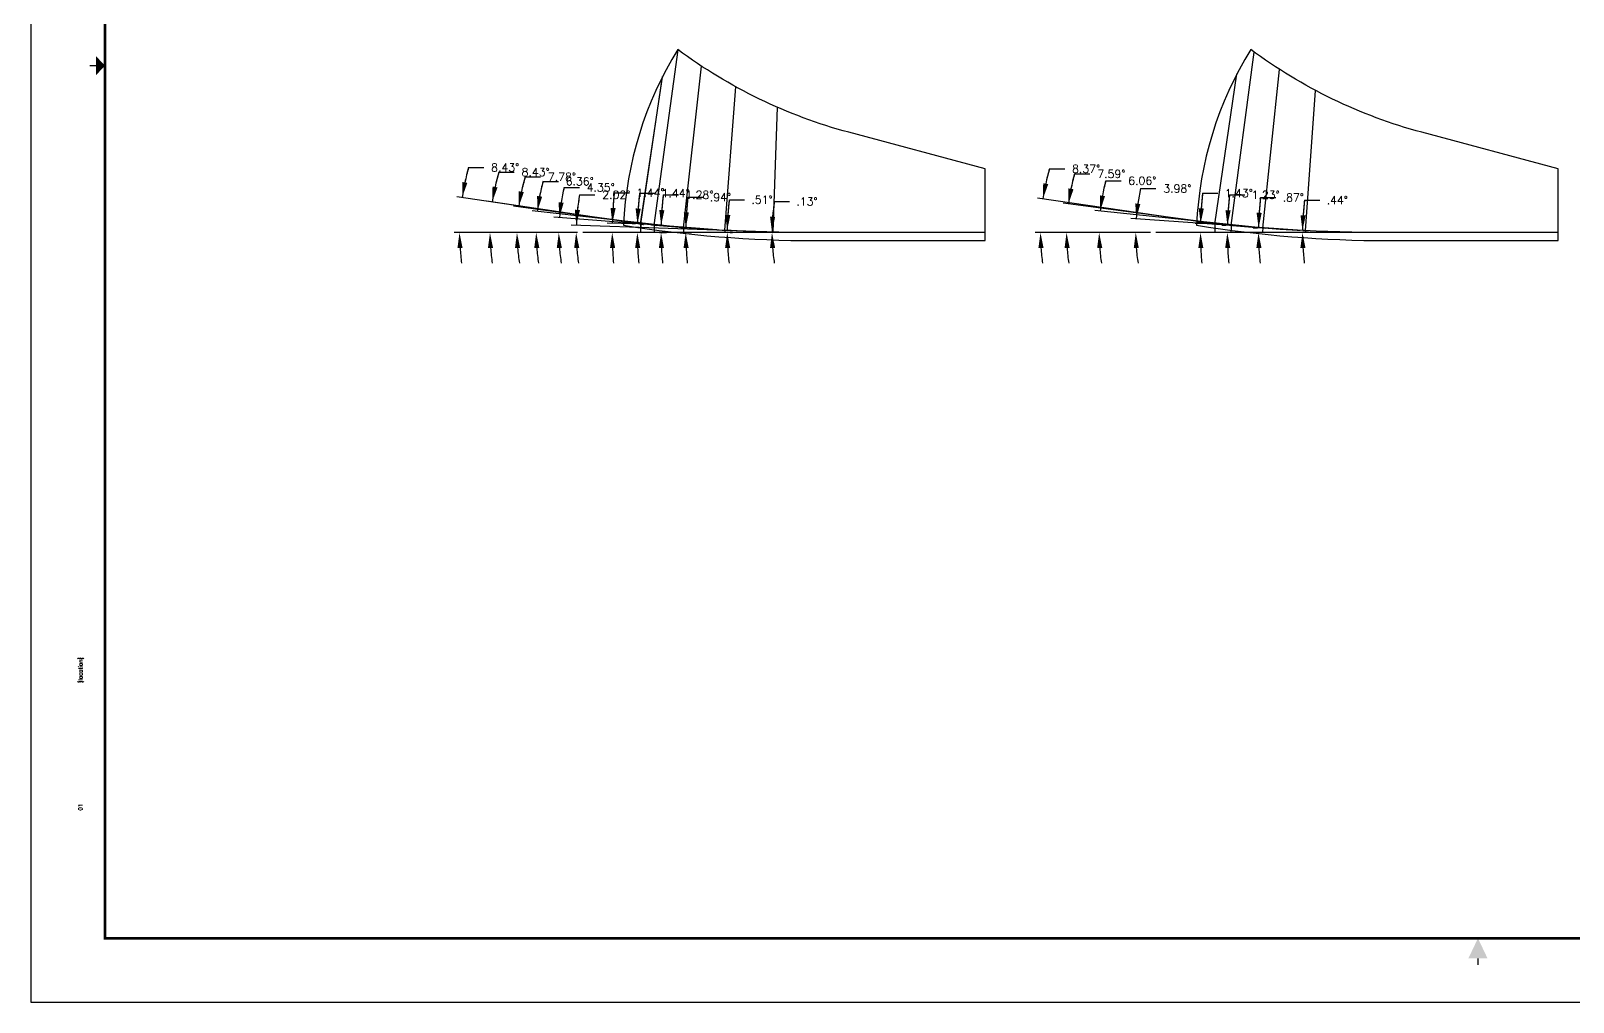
# Model space of a CAD drawing. Extents: x 72.5 to 140.5, y -17.7 to 26.
# Drawn here: x 72.5 to 90.61, y 3.96 to 15.37 of the extents above; entities that cross this region are included whole.
import ezdxf
from ezdxf.enums import TextEntityAlignment as Align

# ---------------------------------------------------------------- set-up
doc = ezdxf.new("R2010")
doc.units = 0
doc.header["$MEASUREMENT"] = 0
doc.header["$PDMODE"] = 3
doc.layers.get('0').update_dxf_attribs({"linetype": 'CONTINUOUS'})
doc.layers.get('Defpoints').update_dxf_attribs({"color": 10, "linetype": 'CONTINUOUS'})
doc.layers.add('Dims', color=4, linetype='CONTINUOUS')
doc.layers.add('Title Block', color=7, linetype='CONTINUOUS')
doc.styles.add('RomanD', font='romand.shx', dxfattribs={"width": 0.9})
doc.styles.add('RomanS', font='romans')
doc.dimstyles.get("Standard").update_dxf_attribs({"dimtxt": 0.094, "dimasz": 0.18, "dimexe": 0.0625, "dimexo": 0.0625, "dimgap": 0.09, "dimtad": 0, "dimtih": 1, "dimtoh": 1, "dimdec": 4, "dimzin": 4, "dimdsep": 46, "dimtxsty": 'RomanS', "dimcen": 0.09, "dimazin": 1, "dimtfac": 1, "dimtdec": 4, "dimtofl": 0, "dimtmove": 0, "dimatfit": 1, "dimfxl": 1, "dimtolj": 1, "dimtzin": 0, "dimarcsym": 0})

# ---------------------------------------------------------------- blocks, each defined once
blk = doc.blocks.new('*D118')
at = {"layer": 'Defpoints', "color": 0, "transparency": 16777216}
for p in [(78.698, 13.054), (78.979, 12.996), (80.617, 13.025), (80.68, 13.02), (81.705, 12.996)]:
    blk.add_point(p, dxfattribs=at)
at = {"layer": 'Dims', "color": 0, "lineweight": -2, "transparency": 16777216}
for p, q in [((78.759, 13.526), (78.939, 13.526)), ((80.555, 13.03), (78.641, 13.176)), ((78.917, 12.996), (78.635, 12.996))]:
    blk.add_line(p, q, dxfattribs=at)
for start, end in [(166.6995, 175.6478), (166.7063, 171.177), (184.4708, 188.9415)]:
    blk.add_arc((81.005, 12.996), 2.307, start, end, dxfattribs=at)
at = {"layer": 'Dims', "color": 0, "transparency": 16777216}
for points in [[(78.754, 13.346), (78.695, 13.353), (78.704, 13.171)], [(78.674, 12.815), (78.734, 12.817), (78.697, 12.996)]]:
    blk.add_solid(points, dxfattribs=at)
at = {"layer": 'Dims', "color": 0, "transparency": 16777216, "insert": (79.19, 13.526), "char_height": 0.094, "attachment_point": 5, "style": 'RomanS'}
blk.add_mtext('\\A1;4.35°', dxfattribs=at)
blk = doc.blocks.new('*D119')
at = {"layer": 'Defpoints', "color": 0, "transparency": 16777216}
for p in [(80.648, 13.023), (80.648, 12.996), (80.676, 13.005), (83.705, 12.996)]:
    blk.add_point(p, dxfattribs=at)
at = {"layer": 'Dims', "color": 0, "lineweight": -2, "transparency": 16777216}
for p, q in [((80.701, 13.382), (80.881, 13.382)), ((80.711, 13.022), (80.738, 13.022)), ((80.711, 12.996), (80.738, 12.996))]:
    blk.add_line(p, q, dxfattribs=at)
for start, end in [(172.6779, 179.4919), (172.6809, 176.0864), (183.4055, 186.811)]:
    blk.add_arc((83.705, 12.996), 3.029, start, end, dxfattribs=at)
at = {"layer": 'Dims', "color": 0, "transparency": 16777216}
for points in [[(80.713, 13.201), (80.653, 13.204), (80.676, 13.023)], [(80.651, 12.815), (80.711, 12.817), (80.676, 12.996)]]:
    blk.add_solid(points, dxfattribs=at)
at = {"layer": 'Dims', "color": 0, "transparency": 16777216, "insert": (81.085, 13.382), "char_height": 0.094, "attachment_point": 5, "style": 'RomanS'}
blk.add_mtext('\\A1;.51°', dxfattribs=at)
blk = doc.blocks.new('*D123')
at = {"layer": 'Defpoints', "color": 0, "transparency": 16777216}
for p in [(78.433, 13.079), (80.131, 13.057), (80.193, 13.05), (78.979, 12.996), (81.705, 12.996)]:
    blk.add_point(p, dxfattribs=at)
at = {"layer": 'Dims', "color": 0, "lineweight": -2, "transparency": 16777216}
for p, q in [((78.514, 13.598), (78.694, 13.598)), ((80.069, 13.064), (78.383, 13.252)), ((78.917, 12.996), (78.369, 12.996))]:
    blk.add_line(p, q, dxfattribs=at)
for start, end in [(164.465, 173.6431), (164.4724, 169.0577), (184.5854, 189.1708)]:
    blk.add_arc((80.681, 12.996), 2.25, start, end, dxfattribs=at)
at = {"layer": 'Dims', "color": 0, "transparency": 16777216}
for points in [[(78.502, 13.418), (78.443, 13.427), (78.445, 13.245)], [(78.409, 12.815), (78.469, 12.817), (78.432, 12.996)]]:
    blk.add_solid(points, dxfattribs=at)
at = {"layer": 'Dims', "color": 0, "transparency": 16777216, "insert": (78.943, 13.598), "char_height": 0.094, "attachment_point": 5, "style": 'RomanS'}
blk.add_mtext('\\A1;6.36°', dxfattribs=at)
blk = doc.blocks.new('*D124')
at = {"layer": 'Defpoints', "color": 0, "transparency": 16777216}
for p in [(80.162, 13.054), (80.161, 12.996), (80.188, 13.015), (83.705, 12.996)]:
    blk.add_point(p, dxfattribs=at)
at = {"layer": 'Dims', "color": 0, "lineweight": -2, "transparency": 16777216}
for p, q in [((80.213, 13.412), (80.393, 13.412)), ((80.224, 13.052), (80.251, 13.052)), ((80.224, 12.996), (80.251, 12.996))]:
    blk.add_line(p, q, dxfattribs=at)
for start, end in [(173.196, 179.0644), (173.1979, 176.1311), (182.9332, 185.8664)]:
    blk.add_arc((83.705, 12.996), 3.516, start, end, dxfattribs=at)
at = {"layer": 'Dims', "color": 0, "transparency": 16777216}
for points in [[(80.226, 13.232), (80.166, 13.234), (80.189, 13.053)], [(80.163, 12.815), (80.223, 12.816), (80.188, 12.996)]]:
    blk.add_solid(points, dxfattribs=at)
at = {"layer": 'Dims', "color": 0, "transparency": 16777216, "insert": (80.597, 13.412), "char_height": 0.094, "attachment_point": 5, "style": 'RomanS'}
blk.add_mtext('\\A1;.94°', dxfattribs=at)
blk = doc.blocks.new('*D128')
at = {"layer": 'Defpoints', "color": 0, "transparency": 16777216}
for p in [(78.208, 13.097), (79.787, 13.087), (79.849, 13.078), (78.979, 12.996), (81.705, 12.996)]:
    blk.add_point(p, dxfattribs=at)
at = {"layer": 'Dims', "color": 0, "lineweight": -2, "transparency": 16777216}
for p, q in [((78.303, 13.651), (78.483, 13.651)), ((79.725, 13.095), (78.164, 13.308)), ((78.917, 12.996), (78.143, 12.996))]:
    blk.add_line(p, q, dxfattribs=at)
for start, end in [(163.032, 172.224), (163.0394, 167.6317), (184.5923, 189.1847)]:
    blk.add_arc((80.452, 12.996), 2.246, start, end, dxfattribs=at)
at = {"layer": 'Dims', "color": 0, "transparency": 16777216}
for points in [[(78.287, 13.472), (78.228, 13.482), (78.226, 13.3)], [(78.183, 12.815), (78.243, 12.817), (78.206, 12.996)]]:
    blk.add_solid(points, dxfattribs=at)
at = {"layer": 'Dims', "color": 0, "transparency": 16777216, "insert": (78.735, 13.651), "char_height": 0.094, "attachment_point": 5, "style": 'RomanS'}
blk.add_mtext('\\A1;7.78°', dxfattribs=at)
blk = doc.blocks.new('*D129')
at = {"layer": 'Defpoints', "color": 0, "transparency": 16777216}
for p in [(79.818, 13.082), (79.817, 12.996), (79.899, 13.024), (83.705, 12.996)]:
    blk.add_point(p, dxfattribs=at)
at = {"layer": 'Dims', "color": 0, "lineweight": -2, "transparency": 16777216}
for p, q in [((79.925, 13.44), (80.105, 13.44)), ((79.88, 13.081), (79.962, 13.079)), ((79.879, 12.996), (79.962, 12.996))]:
    blk.add_line(p, q, dxfattribs=at)
for start, end in [(173.3014, 178.7233), (173.3029, 176.0131), (182.7102, 185.4204)]:
    blk.add_arc((83.705, 12.996), 3.806, start, end, dxfattribs=at)
at = {"layer": 'Dims', "color": 0, "transparency": 16777216}
for points in [[(79.938, 13.259), (79.878, 13.262), (79.9, 13.08)], [(79.873, 12.815), (79.933, 12.816), (79.899, 12.996)]]:
    blk.add_solid(points, dxfattribs=at)
at = {"layer": 'Dims', "color": 0, "transparency": 16777216, "insert": (80.349, 13.44), "char_height": 0.094, "attachment_point": 5, "style": 'RomanS'}
blk.add_mtext('\\A1;1.28°', dxfattribs=at)
blk = doc.blocks.new('*D133')
at = {"layer": 'Defpoints', "color": 0, "transparency": 16777216}
for p in [(77.892, 13.116), (79.627, 13.102), (79.689, 13.093), (78.979, 12.996), (81.705, 12.996)]:
    blk.add_point(p, dxfattribs=at)
at = {"layer": 'Dims', "color": 0, "lineweight": -2, "transparency": 16777216}
for p, q in [((77.994, 13.707), (78.174, 13.707)), ((79.565, 13.111), (77.854, 13.365)), ((78.917, 12.996), (77.826, 12.996))]:
    blk.add_line(p, q, dxfattribs=at)
for start, end in [(163.1633, 171.5667), (163.169, 167.3678), (184.1989, 188.3977)]:
    blk.add_arc((80.346, 12.996), 2.457, start, end, dxfattribs=at)
at = {"layer": 'Dims', "color": 0, "transparency": 16777216}
for points in [[(77.978, 13.527), (77.919, 13.538), (77.915, 13.356)], [(77.865, 12.815), (77.925, 12.817), (77.889, 12.996)]]:
    blk.add_solid(points, dxfattribs=at)
at = {"layer": 'Dims', "color": 0, "transparency": 16777216, "insert": (78.425, 13.707), "char_height": 0.094, "attachment_point": 5, "style": 'RomanS'}
blk.add_mtext('\\A1;8.43°', dxfattribs=at)
blk = doc.blocks.new('*D134')
at = {"layer": 'Defpoints', "color": 0, "transparency": 16777216}
for p in [(79.658, 13.098), (79.62, 13.03), (79.657, 12.996), (83.705, 12.996)]:
    blk.add_point(p, dxfattribs=at)
at = {"layer": 'Dims', "color": 0, "lineweight": -2, "transparency": 16777216}
for p, q in [((79.646, 13.458), (79.826, 13.458)), ((79.596, 13.099), (79.559, 13.1)), ((79.594, 12.996), (79.558, 12.996))]:
    blk.add_line(p, q, dxfattribs=at)
for start, end in [(173.5055, 178.5571), (173.5068, 176.0319), (182.5252, 185.0503)]:
    blk.add_arc((83.705, 12.996), 4.085, start, end, dxfattribs=at)
at = {"layer": 'Dims', "color": 0, "transparency": 16777216}
for points in [[(79.66, 13.277), (79.6, 13.28), (79.621, 13.099)], [(79.594, 12.815), (79.654, 12.816), (79.62, 12.996)]]:
    blk.add_solid(points, dxfattribs=at)
at = {"layer": 'Dims', "color": 0, "transparency": 16777216, "insert": (80.071, 13.458), "char_height": 0.094, "attachment_point": 5, "style": 'RomanS'}
blk.add_mtext('\\A1;1.44°', dxfattribs=at)
blk = doc.blocks.new('*D137')
at = {"layer": 'Defpoints', "color": 0, "transparency": 16777216}
for p in [(77.535, 13.134), (79.629, 13.102), (79.691, 13.093), (78.979, 12.996), (81.705, 12.996)]:
    blk.add_point(p, dxfattribs=at)
at = {"layer": 'Dims', "color": 0, "lineweight": -2, "transparency": 16777216}
for p, q in [((77.637, 13.76), (77.817, 13.76)), ((79.567, 13.111), (77.5, 13.417)), ((78.917, 12.996), (77.469, 12.996))]:
    blk.add_line(p, q, dxfattribs=at)
for start, end in [(164.2431, 171.5745), (164.2469, 167.9107), (183.6638, 187.3276)]:
    blk.add_arc((80.347, 12.996), 2.815, start, end, dxfattribs=at)
at = {"layer": 'Dims', "color": 0, "transparency": 16777216}
for points in [[(77.623, 13.58), (77.564, 13.591), (77.562, 13.408)], [(77.507, 12.815), (77.567, 12.817), (77.531, 12.996)]]:
    blk.add_solid(points, dxfattribs=at)
at = {"layer": 'Dims', "color": 0, "transparency": 16777216, "insert": (78.068, 13.76), "char_height": 0.094, "attachment_point": 5, "style": 'RomanS'}
blk.add_mtext('\\A1;8.43°', dxfattribs=at)
blk = doc.blocks.new('*D138')
at = {"layer": 'Defpoints', "color": 0, "transparency": 16777216}
for p in [(79.66, 13.097), (79.325, 13.032), (79.659, 12.996), (83.705, 12.996)]:
    blk.add_point(p, dxfattribs=at)
at = {"layer": 'Dims', "color": 0, "lineweight": -2, "transparency": 16777216}
for p, q in [((79.35, 13.465), (79.53, 13.465)), ((79.597, 13.099), (79.264, 13.107)), ((79.596, 12.996), (79.263, 12.996))]:
    blk.add_line(p, q, dxfattribs=at)
for start, end in [(173.8481, 178.5591), (173.8491, 176.2041), (182.355, 184.71)]:
    blk.add_arc((83.705, 12.996), 4.38, start, end, dxfattribs=at)
at = {"layer": 'Dims', "color": 0, "transparency": 16777216}
for points in [[(79.365, 13.284), (79.305, 13.287), (79.327, 13.106)], [(79.299, 12.815), (79.359, 12.816), (79.325, 12.996)]]:
    blk.add_solid(points, dxfattribs=at)
at = {"layer": 'Dims', "color": 0, "transparency": 16777216, "insert": (79.775, 13.465), "char_height": 0.094, "attachment_point": 5, "style": 'RomanS'}
blk.add_mtext('\\A1;1.44°', dxfattribs=at)
blk = doc.blocks.new('*D139')
at = {"layer": 'Defpoints', "color": 0, "transparency": 16777216}
for p in [(78.902, 13.025), (78.979, 12.996), (81.183, 13.003), (81.245, 13), (81.705, 12.996)]:
    blk.add_point(p, dxfattribs=at)
at = {"layer": 'Dims', "color": 0, "lineweight": -2, "transparency": 16777216}
for p, q in [((78.942, 13.441), (79.122, 13.441)), ((81.121, 13.005), (78.841, 13.085)), ((78.917, 12.996), (78.839, 12.996))]:
    blk.add_line(p, q, dxfattribs=at)
for start, end in [(169.6489, 177.9791), (169.6544, 173.8168), (184.1623, 188.3247)]:
    blk.add_arc((81.38, 12.996), 2.478, start, end, dxfattribs=at)
at = {"layer": 'Dims', "color": 0, "transparency": 16777216}
for points in [[(78.946, 13.26), (78.886, 13.265), (78.903, 13.083)], [(78.878, 12.815), (78.938, 12.817), (78.901, 12.996)]]:
    blk.add_solid(points, dxfattribs=at)
at = {"layer": 'Dims', "color": 0, "transparency": 16777216, "insert": (79.373, 13.441), "char_height": 0.094, "attachment_point": 5, "style": 'RomanS'}
blk.add_mtext('\\A1;2.02°', dxfattribs=at)
blk = doc.blocks.new('*D140')
at = {"layer": 'Defpoints', "color": 0, "transparency": 16777216}
for p in [(81.202, 12.998), (81.214, 13.001), (81.214, 12.996), (83.705, 12.996)]:
    blk.add_point(p, dxfattribs=at)
at = {"layer": 'Dims', "color": 0, "lineweight": -2, "transparency": 16777216}
for p, q in [((81.229, 13.361), (81.409, 13.361)), ((81.152, 13.002), (81.14, 13.002)), ((81.152, 12.996), (81.14, 12.996))]:
    blk.add_line(p, q, dxfattribs=at)
for start, end in [(171.6155, 179.8656), (171.6209, 175.7432), (184.1224, 188.2448)]:
    blk.add_arc((83.705, 12.996), 2.502, start, end, dxfattribs=at)
at = {"layer": 'Dims', "color": 0, "transparency": 16777216}
for points in [[(81.239, 13.18), (81.179, 13.183), (81.202, 13.002)], [(81.179, 12.815), (81.239, 12.817), (81.202, 12.996)]]:
    blk.add_solid(points, dxfattribs=at)
at = {"layer": 'Dims', "color": 0, "transparency": 16777216, "insert": (81.613, 13.361), "char_height": 0.094, "attachment_point": 5, "style": 'RomanS'}
blk.add_mtext('\\A1;.13°', dxfattribs=at)
blk = doc.blocks.new('*D207')
at = {"layer": 'Defpoints', "color": 0, "transparency": 16777216}
for p in [(87.434, 13.003), (87.47, 12.996), (87.471, 13.018), (90.436, 12.996)]:
    blk.add_point(p, dxfattribs=at)
at = {"layer": 'Dims', "color": 0, "lineweight": -2, "transparency": 16777216}
for p, q in [((87.458, 13.378), (87.638, 13.378)), ((87.408, 12.996), (87.371, 12.996)), ((87.408, 13.019), (87.372, 13.019))]:
    blk.add_line(p, q, dxfattribs=at)
for start, end in [(172.6882, 179.5623), (172.6913, 176.1268), (183.4355, 186.8709)]:
    blk.add_arc((90.436, 12.996), 3.002, start, end, dxfattribs=at)
at = {"layer": 'Dims', "color": 0, "transparency": 16777216}
for points in [[(87.471, 13.197), (87.411, 13.2), (87.434, 13.019)], [(87.409, 12.815), (87.469, 12.817), (87.434, 12.996)]]:
    blk.add_solid(points, dxfattribs=at)
at = {"layer": 'Dims', "color": 0, "transparency": 16777216, "insert": (87.843, 13.378), "char_height": 0.094, "attachment_point": 5, "style": 'RomanS'}
blk.add_mtext('\\A1;.44°', dxfattribs=at)
blk = doc.blocks.new('*D208')
at = {"layer": 'Defpoints', "color": 0, "transparency": 16777216}
for p in [(86.966, 13.048), (86.917, 13.013), (86.966, 12.996), (90.436, 12.996)]:
    blk.add_point(p, dxfattribs=at)
at = {"layer": 'Dims', "color": 0, "lineweight": -2, "transparency": 16777216}
for p, q in [((86.942, 13.408), (87.122, 13.408)), ((86.904, 13.049), (86.855, 13.05)), ((86.904, 12.996), (86.855, 12.996))]:
    blk.add_line(p, q, dxfattribs=at)
for start, end in [(173.2689, 179.1328), (173.2708, 176.2018), (182.931, 185.8621)]:
    blk.add_arc((90.436, 12.996), 3.519, start, end, dxfattribs=at)
at = {"layer": 'Dims', "color": 0, "transparency": 16777216}
for points in [[(86.955, 13.228), (86.895, 13.23), (86.918, 13.049)], [(86.892, 12.815), (86.952, 12.816), (86.917, 12.996)]]:
    blk.add_solid(points, dxfattribs=at)
at = {"layer": 'Dims', "color": 0, "transparency": 16777216, "insert": (87.326, 13.408), "char_height": 0.094, "attachment_point": 5, "style": 'RomanS'}
blk.add_mtext('\\A1;.87°', dxfattribs=at)
blk = doc.blocks.new('*D209')
at = {"layer": 'Defpoints', "color": 0, "transparency": 16777216}
for p in [(86.595, 13.078), (86.552, 13.023), (86.594, 12.996), (90.436, 12.996)]:
    blk.add_point(p, dxfattribs=at)
at = {"layer": 'Dims', "color": 0, "lineweight": -2, "transparency": 16777216}
for p, q in [((86.577, 13.438), (86.757, 13.438)), ((86.533, 13.079), (86.49, 13.08)), ((86.532, 12.996), (86.489, 12.996))]:
    blk.add_line(p, q, dxfattribs=at)
for start, end in [(173.459, 178.7701), (173.4604, 176.1152), (182.6549, 185.3097)]:
    blk.add_arc((90.436, 12.996), 3.885, start, end, dxfattribs=at)
at = {"layer": 'Dims', "color": 0, "transparency": 16777216}
for points in [[(86.59, 13.258), (86.53, 13.26), (86.552, 13.079)], [(86.526, 12.815), (86.586, 12.816), (86.551, 12.996)]]:
    blk.add_solid(points, dxfattribs=at)
at = {"layer": 'Dims', "color": 0, "transparency": 16777216, "insert": (87.001, 13.438), "char_height": 0.094, "attachment_point": 5, "style": 'RomanS'}
blk.add_mtext('\\A1;1.23°', dxfattribs=at)
blk = doc.blocks.new('*D210')
at = {"layer": 'Defpoints', "color": 0, "transparency": 16777216}
for p in [(86.405, 13.096), (86.236, 13.031), (86.403, 12.996), (90.436, 12.996)]:
    blk.add_point(p, dxfattribs=at)
at = {"layer": 'Dims', "color": 0, "lineweight": -2, "transparency": 16777216}
for p, q in [((86.261, 13.459), (86.441, 13.459)), ((86.342, 13.098), (86.174, 13.102)), ((86.341, 12.996), (86.173, 12.996))]:
    blk.add_line(p, q, dxfattribs=at)
for start, end in [(173.661, 178.5726), (173.6621, 176.1174), (182.4553, 184.9105)]:
    blk.add_arc((90.436, 12.996), 4.201, start, end, dxfattribs=at)
at = {"layer": 'Dims', "color": 0, "transparency": 16777216}
for points in [[(86.275, 13.279), (86.215, 13.281), (86.237, 13.1)], [(86.21, 12.815), (86.269, 12.816), (86.236, 12.996)]]:
    blk.add_solid(points, dxfattribs=at)
at = {"layer": 'Dims', "color": 0, "transparency": 16777216, "insert": (86.686, 13.459), "char_height": 0.094, "attachment_point": 5, "style": 'RomanS'}
blk.add_mtext('\\A1;1.43°', dxfattribs=at)
blk = doc.blocks.new('*D211')
at = {"layer": 'Defpoints', "color": 0, "transparency": 16777216}
for p in [(85.475, 13.049), (85.711, 12.996), (87.439, 13.02), (87.502, 13.016), (88.436, 12.996)]:
    blk.add_point(p, dxfattribs=at)
at = {"layer": 'Dims', "color": 0, "lineweight": -2, "transparency": 16777216}
for p, q in [((85.533, 13.513), (85.713, 13.513)), ((87.377, 13.025), (85.418, 13.161)), ((85.649, 12.996), (85.412, 12.996))]:
    blk.add_line(p, q, dxfattribs=at)
for start, end in [(167.1272, 176.0203), (167.1339, 171.5771), (184.4432, 188.8864)]:
    blk.add_arc((87.796, 12.996), 2.322, start, end, dxfattribs=at)
at = {"layer": 'Dims', "color": 0, "transparency": 16777216}
for points in [[(85.529, 13.332), (85.47, 13.339), (85.48, 13.157)], [(85.452, 12.815), (85.511, 12.817), (85.475, 12.996)]]:
    blk.add_solid(points, dxfattribs=at)
at = {"layer": 'Dims', "color": 0, "transparency": 16777216, "insert": (85.964, 13.513), "char_height": 0.094, "attachment_point": 5, "style": 'RomanS'}
blk.add_mtext('\\A1;3.98°', dxfattribs=at)
blk = doc.blocks.new('*D212')
at = {"layer": 'Defpoints', "color": 0, "transparency": 16777216}
for p in [(85.046, 13.081), (86.935, 13.051), (85.711, 12.996), (86.997, 13.045), (88.436, 12.996)]:
    blk.add_point(p, dxfattribs=at)
at = {"layer": 'Dims', "color": 0, "lineweight": -2, "transparency": 16777216}
for p, q in [((85.123, 13.605), (85.303, 13.605)), ((86.873, 13.058), (84.996, 13.257)), ((85.649, 12.996), (84.982, 12.996))]:
    blk.add_line(p, q, dxfattribs=at)
for start, end in [(165.3994, 173.9431), (165.4054, 169.6742), (184.2689, 188.5377)]:
    blk.add_arc((87.461, 12.996), 2.416, start, end, dxfattribs=at)
at = {"layer": 'Dims', "color": 0, "transparency": 16777216}
for points in [[(85.114, 13.425), (85.054, 13.433), (85.058, 13.251)], [(85.022, 12.815), (85.082, 12.817), (85.045, 12.996)]]:
    blk.add_solid(points, dxfattribs=at)
at = {"layer": 'Dims', "color": 0, "transparency": 16777216, "insert": (85.552, 13.605), "char_height": 0.094, "attachment_point": 5, "style": 'RomanS'}
blk.add_mtext('\\A1;6.06°', dxfattribs=at)
blk = doc.blocks.new('*D213')
at = {"layer": 'Defpoints', "color": 0, "transparency": 16777216}
for p in [(84.665, 13.108), (86.564, 13.082), (86.626, 13.074), (85.711, 12.996), (88.436, 12.996)]:
    blk.add_point(p, dxfattribs=at)
at = {"layer": 'Dims', "color": 0, "lineweight": -2, "transparency": 16777216}
for p, q in [((84.757, 13.685), (84.937, 13.685)), ((86.502, 13.091), (84.623, 13.341)), ((85.649, 12.996), (84.6, 12.996))]:
    blk.add_line(p, q, dxfattribs=at)
for start, end in [(164.3225, 172.4126), (164.3276, 168.3701), (184.0425, 188.0851)]:
    blk.add_arc((87.214, 12.996), 2.552, start, end, dxfattribs=at)
at = {"layer": 'Dims', "color": 0, "transparency": 16777216}
for points in [[(84.744, 13.505), (84.685, 13.515), (84.685, 13.333)], [(84.639, 12.815), (84.699, 12.817), (84.662, 12.996)]]:
    blk.add_solid(points, dxfattribs=at)
at = {"layer": 'Dims', "color": 0, "transparency": 16777216, "insert": (85.189, 13.685), "char_height": 0.094, "attachment_point": 5, "style": 'RomanS'}
blk.add_mtext('\\A1;7.59°', dxfattribs=at)
blk = doc.blocks.new('*D214')
at = {"layer": 'Defpoints', "color": 0, "transparency": 16777216}
for p in [(84.359, 13.129), (86.374, 13.101), (86.435, 13.092), (85.711, 12.996), (88.436, 12.996)]:
    blk.add_point(p, dxfattribs=at)
at = {"layer": 'Dims', "color": 0, "lineweight": -2, "transparency": 16777216}
for p, q in [((84.461, 13.745), (84.641, 13.745)), ((86.312, 13.11), (84.323, 13.402)), ((85.649, 12.996), (84.294, 12.996))]:
    blk.add_line(p, q, dxfattribs=at)
for start, end in [(164.0692, 171.6274), (164.0733, 167.8504), (183.777, 187.5541)]:
    blk.add_arc((87.087, 12.996), 2.731, start, end, dxfattribs=at)
at = {"layer": 'Dims', "color": 0, "transparency": 16777216}
for points in [[(84.447, 13.565), (84.388, 13.576), (84.385, 13.393)], [(84.332, 12.815), (84.392, 12.817), (84.356, 12.996)]]:
    blk.add_solid(points, dxfattribs=at)
at = {"layer": 'Dims', "color": 0, "transparency": 16777216, "insert": (84.892, 13.745), "char_height": 0.094, "attachment_point": 5, "style": 'RomanS'}
blk.add_mtext('\\A1;8.37°', dxfattribs=at)
blk = doc.blocks.new('COT_Dblock')
at = {"layer": 'Defpoints'}
blk.add_point((0.188, 0.188), dxfattribs=at)
at = {"layer": 'Title Block', "color": 8}
blk.add_lwpolyline([(0, 0), (34, 0), (34, 22), (0, 22)], close=True, dxfattribs=at)
at = {"layer": 'Title Block', "const_width": 0.03}
blk.add_lwpolyline([(33.13, 21.25), (0.87, 21.25), (0.87, 0.75), (33.13, 0.75)], close=True, dxfattribs=at)
at = {"layer": 'Title Block', "const_width": 0.015}
for points in [[(0.69, 11), (0.765, 11)], [(17, 0.438), (17, 0.513)]]:
    blk.add_lwpolyline(points, dxfattribs=at)
at = {"layer": 'Title Block'}
for points in [[(0.765, 10.887), (0.765, 11.113), (0.87, 11)], [(16.887, 0.513), (17.113, 0.513), (17, 0.75)]]:
    blk.add_solid(points, dxfattribs=at)
at = {"layer": 'Title Block', "color": 1, "style": 'RomanS', "flags": 8}
for tag, p in [('FNAME', (0.62, 3.75)), ('REVDATE', (0.62, 2.25)), ('USER', (0.62, 0.75))]:
    blk.add_attdef(tag, text='', height=0.047, rotation=90, dxfattribs=at).set_placement(p, align=Align.BOTTOM_LEFT)
at = {"layer": 'Title Block', "color": 3, "style": 'RomanS', "flags": 8}
blk.add_attdef('DRAWN', text='', height=0.11, dxfattribs=at).set_placement((28.7, 1.984), align=Align.MIDDLE_CENTER)
for tag, p in [('DDATE', (28.356, 1.672)), ('CHECK', (28.356, 1.406)), ('MATRL', (28.356, 1.149)), ('PDATE', (28.356, 0.883)), ('SCALE', (29.896, 0.855)), ('SHEET', (32.005, 0.855))]:
    blk.add_attdef(tag, text='', height=0.094, dxfattribs=at).set_placement(p, align=Align.MIDDLE_LEFT)
at = {"layer": 'Title Block', "color": 3, "style": 'RomanD', "width": 0.9, "flags": 8}
for tag, height, p in [('TITL1', 0.125, (31.337, 1.684)), ('TITL2', 0.094, (31.337, 1.514)), ('TITL3', 0.094, (31.337, 1.374))]:
    blk.add_attdef(tag, text='', height=height, dxfattribs=at).set_placement(p, align=Align.MIDDLE_CENTER)
at = {"layer": 'Title Block', "color": 3, "style": 'RomanS', "flags": 8}
for tag, p in [('FSCM#', (30.337, 1.121)), ('DWG#', (31.81, 1.121)), ('REV#', (32.97, 1.121))]:
    blk.add_attdef(tag, text='', height=0.094, dxfattribs=at).set_placement(p, align=Align.TOP_CENTER)

msp = doc.modelspace()

# ---------------------------------------------------------------- linework, layer by layer
for p, q in [((79.81757, 13.08229), (80.09901, 15.14324)), ((86.59504, 13.07813), (86.86661, 15.11683)), ((80.16193, 13.05352), (80.37337, 14.95146)), ((86.40451, 13.09612), (86.66402, 14.85931)), ((86.96642, 13.04818), (87.16429, 14.913)), ((79.65807, 13.09759), (79.91396, 14.82354)), ((79.65998, 13.0974), (79.91635, 14.82824)), ((80.64842, 13.02276), (80.77671, 14.70837)), ((87.47054, 13.01832), (87.58523, 14.66685)), ((81.21423, 13.0015), (81.26597, 14.46778)), ((79.62716, 13.10217), (79.68898, 13.093)), ((79.62906, 13.10198), (79.69089, 13.09282)), ((79.78661, 13.08651), (79.84854, 13.07806)), ((80.13087, 13.05698), (80.19299, 13.05006)), ((86.43543, 13.09157), (86.3736, 13.10067)), ((86.62602, 13.074), (86.56407, 13.08225)), ((86.99749, 13.04488), (86.93534, 13.05148)), ((80.61726, 13.02513), (80.67958, 13.02039)), ((81.183, 13.0026), (81.24546, 13.0004)), ((87.43936, 13.02048), (87.50171, 13.01615))]:
    msp.add_line(p, q)
at = {"color": 5}
for p, q in [((81.70472, 12.99566), (78.9795, 12.99566)), ((88.43643, 12.99566), (85.71121, 12.99566))]:
    msp.add_line(p, q, dxfattribs=at)
at = {"color": 1}
for p, q in [((83.70472, 12.99566), (81.70472, 12.99566)), ((90.43643, 12.99566), (88.43643, 12.99566))]:
    msp.add_line(p, q, dxfattribs=at)
at = {"flags": 128}
for points in [[(83.70472, 12.90191), (83.70472, 12.99566), (83.70472, 13.74566), (82.10472, 14.17438, -0.09456838), (80.09543, 15.1459, 0.1290996), (79.45859, 13.08326, 0.04030534), (81.70472, 12.90191)], [(90.43643, 12.90191), (90.43643, 12.99566), (90.43643, 13.74566), (88.83643, 14.17438, -0.09456838), (86.82714, 15.1459, 0.1290996), (86.1903, 13.08326, 0.04030534), (88.43643, 12.90191)]]:
    msp.add_lwpolyline(points, format="xyb", close=True, dxfattribs=at)
at = {"color": 1, "flags": 128}
for points in [[(81.70472, 12.99566, -0.02730264), (79.46023, 13.11831, -2.14279279)], [(88.43643, 12.99566, -0.02730264), (86.19194, 13.11831, -2.14279279)]]:
    msp.add_lwpolyline(points, format="xyb", dxfattribs=at)
for centre, radius, start in [((83.70472, 12.99566), 4.04793, 178.557076), ((83.70472, 12.99566), 4.04602, 178.559087), ((83.70472, 12.99566), 3.88811, 178.723294), ((83.70472, 12.99566), 3.54326, 179.064358), ((90.43643, 12.99566), 4.03316, 178.572623), ((90.43643, 12.99566), 3.84227, 178.77009), ((90.43643, 12.99566), 3.47041, 179.13284), ((83.70472, 12.99566), 3.05642, 179.491936), ((83.70472, 12.99566), 2.4905, 179.865629), ((90.43643, 12.99566), 2.96597, 179.562278)]:
    msp.add_arc(centre, radius, start, 180)

# ---------------------------------------------------------------- block references
ref = msp.add_blockref('COT_Dblock', (72.49537, 3.9569))
ref.add_attrib('REVDATE', '01', dxfattribs={"layer": 'Title Block', "color": 1, "height": 0.047, "rotation": 90, "style": 'RomanS', "flags": 8}).set_placement((73.11537, 6.2069), align=Align.BOTTOM_LEFT)
ref.add_attrib('FNAME', '{location}', dxfattribs={"layer": 'Title Block', "color": 1, "height": 0.047, "rotation": 90, "style": 'RomanS', "flags": 8}).set_placement((73.11537, 7.7069), align=Align.BOTTOM_LEFT)

# ---------------------------------------------------------------- dimensions: what is measured, and where the dimension line sits
at = {"layer": 'Dims'}
for base, line1, line2, picture, middle in [((77.53487, 13.1336), ((81.70472, 12.99566), (78.9795, 12.99566)), ((79.62906, 13.10198), (79.69089, 13.09282)), '*D137', (78.06843, 13.76018)), ((84.35936, 13.12863), ((86.43543, 13.09157), (86.3736, 13.10067)), ((88.43643, 12.99566), (85.71121, 12.99566)), '*D214', (84.89215, 13.74525)), ((77.891788, 13.116144), ((81.704719, 12.995656), (78.979498, 12.995656)), ((79.62716, 13.102171), (79.688985, 13.093005)), '*D133', (78.425285, 13.707241)), ((78.207915, 13.097244), ((81.704719, 12.995656), (78.979498, 12.995656)), ((79.786612, 13.086515), (79.848538, 13.078059)), '*D128', (78.734549, 13.651228)), ((78.43306, 13.07884), ((81.70472, 12.99566), (78.9795, 12.99566)), ((80.13087, 13.05698), (80.19299, 13.05006)), '*D123', (78.94262, 13.5982)), ((84.66495, 13.10826), ((86.62602, 13.074), (86.56407, 13.08225)), ((88.43643, 12.99566), (85.71121, 12.99566)), '*D213', (85.18854, 13.68519)), ((85.04641, 13.08079), ((88.43643, 12.99566), (85.71121, 12.99566)), ((86.99749, 13.04488), (86.93534, 13.05148)), '*D212', (85.55185, 13.6048)), ((78.69787, 13.05407), ((81.70472, 12.99566), (78.9795, 12.99566)), ((80.61726, 13.02513), (80.67958, 13.02039)), '*D118', (79.19016, 13.5265)), ((78.90163, 13.02479), ((81.70472, 12.99566), (78.9795, 12.99566)), ((81.183, 13.0026), (81.24546, 13.0004)), '*D139', (79.37294, 13.44095)), ((85.475159, 13.049406), ((88.436427, 12.995656), (85.711207, 12.995656)), ((87.439365, 13.020484), (87.501714, 13.016146)), '*D211', (85.964031, 13.512903))]:
    dim = msp.add_angular_dim_2l(base=base, line1=line1, line2=line2, dimstyle='Standard', dxfattribs=at)
    dim.commit()
    dim.dimension.update_dxf_attribs({"geometry": picture, "text_midpoint": middle})
for base, center, p1, p2, picture, middle in [((79.32527, 13.03237), (83.70472, 12.99566), (79.65998, 13.0974), (79.6587, 12.99566), '*D138', (79.77477, 13.465)), ((79.62034, 13.02994), (83.70472, 12.99566), (79.65807, 13.09759), (79.65679, 12.99566), '*D134', (80.07084, 13.45765)), ((79.89912, 13.02392), (83.70472, 12.99566), (79.81757, 13.08229), (79.81661, 12.99566), '*D129', (80.34943, 13.43958)), ((80.18838, 13.0148), (83.70472, 12.99566), (80.16193, 13.05352), (80.16146, 12.99566), '*D124', (80.59723, 13.41226)), ((80.6759, 13.00461), (83.70472, 12.99566), (80.64842, 13.02276), (80.6483, 12.99566), '*D119', (81.08473, 13.38167)), ((81.20241, 12.99761), (83.70472, 12.99566), (81.21423, 13.0015), (81.21422, 12.99566), '*D140', (81.6133, 13.36053)), ((86.23579, 13.03054), (90.43643, 12.99566), (86.40451, 13.09612), (86.40326, 12.99566), '*D210', (86.68576, 13.45947)), ((86.55151, 13.02345), (90.43643, 12.99566), (86.59504, 13.07813), (86.59416, 12.99566), '*D209', (87.00113, 13.43822)), ((86.91745, 13.01341), (90.43643, 12.99566), (86.96642, 13.04818), (86.96602, 12.99566), '*D208', (87.3258, 13.40812)), ((87.434, 13.0033), (90.43643, 12.99566), (87.47054, 13.01832), (87.47045, 12.99566), '*D207', (87.84255, 13.37777))]:
    dim = msp.add_angular_dim_3p(base=base, center=center, p1=p1, p2=p2, dimstyle='Standard', dxfattribs=at)
    dim.commit()
    dim.dimension.update_dxf_attribs({"geometry": picture, "text_midpoint": middle})

doc.saveas('drawing.dxf')
